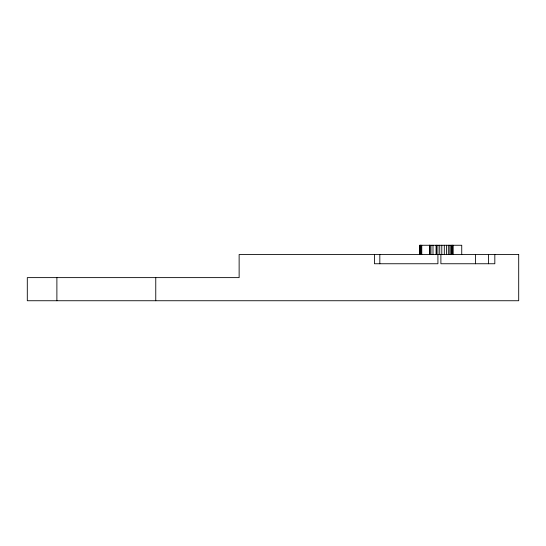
<?xml version="1.0" encoding="UTF-8"?>
<svg xmlns="http://www.w3.org/2000/svg" width="546" height="546" viewBox="0 0 546 546"><rect width="100%" height="100%" fill="white"/><g stroke="black" fill="none" stroke-linecap="round" stroke-linejoin="round"><path stroke-width="0.82" d="M494.826 254.511L494.826 263.752L440.895 263.752L440.895 254.511M488.568 254.511L488.568 263.752M475.45 254.511L475.45 263.752M461.739 254.511L461.739 245.263L419.792 245.263L419.792 254.511M453.18 245.263L453.18 254.511M452.573 245.263L452.573 254.511M452.368 245.263L452.368 254.511M451.89 245.263L451.89 254.511M451.044 245.263L451.044 254.511M449.856 245.263L449.856 254.511M448.327 245.263L448.327 254.511M446.478 245.263L446.478 254.511M444.301 245.263L444.301 254.511M441.796 245.263L441.796 254.511M439.735 245.263L439.735 254.511M437.906 245.263L437.926 263.752L374.447 263.752L374.447 254.511M436.588 245.263L436.588 254.511M436.077 245.263L436.077 254.511M432.992 245.263L432.992 254.511M430.958 245.263L430.958 254.511M429.825 245.263L429.825 254.511M429.682 245.263L429.688 254.511M429.449 245.263L429.449 254.511M421.751 245.263L421.751 254.511M420.898 245.263L420.898 254.511M420.283 245.263L420.283 254.511M420.072 245.263L420.072 254.511M419.915 245.263L419.915 254.511M379.825 254.511L379.825 263.752M155.76 277.621L155.76 300.737M56.886 277.621L56.886 300.737M518.7 254.511L239.134 254.511L239.134 277.621L27.3 277.621L27.3 300.737L518.7 300.737L518.7 254.511"/></g></svg>
